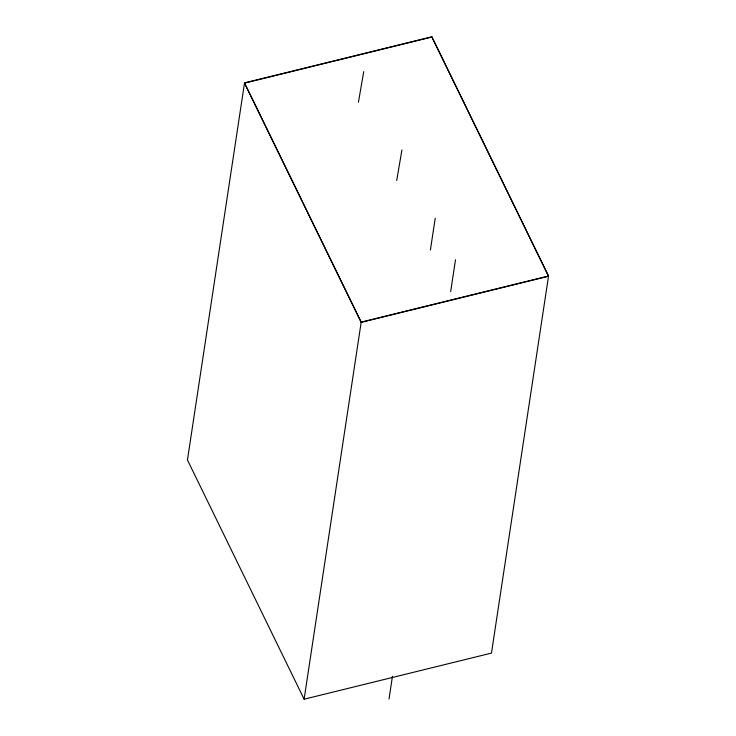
<?xml version="1.0" encoding="UTF-8"?>
<svg xmlns="http://www.w3.org/2000/svg" width="736" height="736" viewBox="0 0 736 736"><rect width="100%" height="100%" fill="white"/><g stroke="black" fill="none" stroke-linecap="round" stroke-linejoin="round"><path stroke-width="1.1" d="M244.527 82.901L187.45 459.982L304.115 699.2L491.473 653.099L548.55 276.018L431.885 36.8L244.527 82.901L361.201 322.12L304.115 699.2M430.404 249.992L435.215 218.215M389.013 698.979L392.454 676.283M450.68 291.566L455.492 259.79M396.713 180.495L401.93 149.96M358.432 102.221L363.722 71.631M361.201 322.12L548.55 276.018M431.848 37.03L244.49 83.131L361.164 322.35L548.522 276.248L431.848 37.03"/></g></svg>
